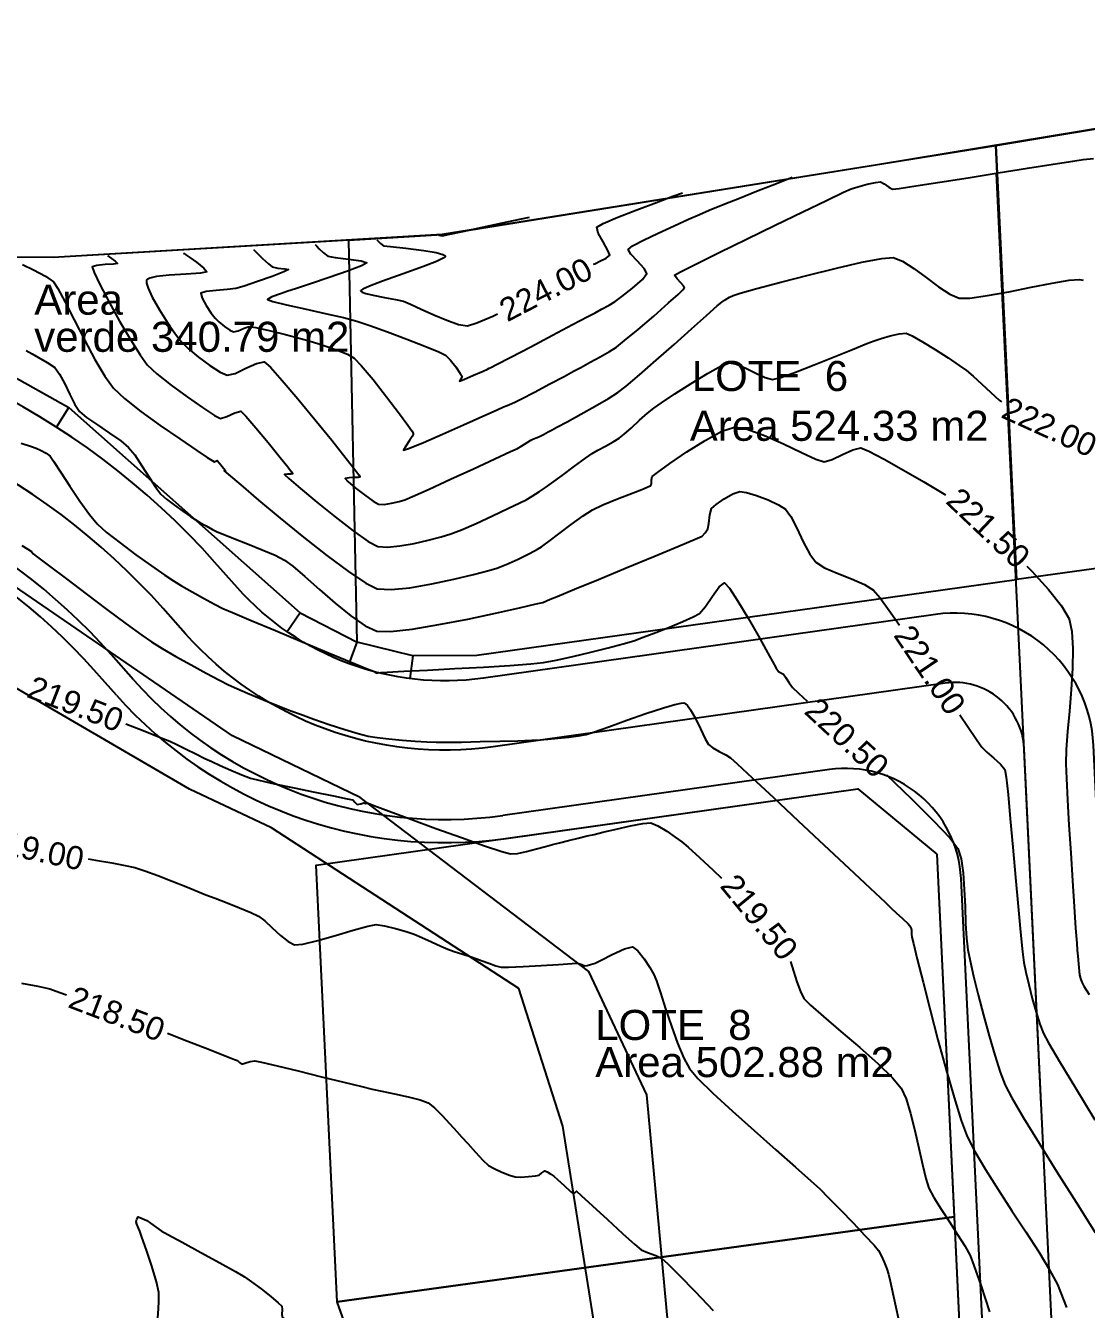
# Model space of a CAD drawing. Header units: metres. Extents: x 600780 to 602257, y 1303551 to 1303943.
# Drawn here: x 601409.6 to 601455.5, y 1303693.9 to 1303749.4 of the extents above; entities that cross this region are included whole.
import ezdxf

# ---------------------------------------------------------------- set-up
doc = ezdxf.new("R2010")
doc.units = ezdxf.units.M
doc.header["$LTSCALE"] = 0.0254
doc.header["$MEASUREMENT"] = 0
for name, color, linetype in [('ALINEACION CALLE', 4, 'Continuous'), ('CAMINO', 8, 'Continuous'), ('CONT-MJR', 30, 'Continuous'), ('CONT-MNR', 56, 'Continuous'), ('LOTES', 3, 'Continuous'), ('poligono', 4, 'Continuous'), ('POLIGONO APROBADO', 2, 'Continuous'), ('POLIGONO LEVANTAMIENTO', 7, 'Continuous'), ('ROTULOS LOTES', 7, 'Continuous')]:
    doc.layers.add(name, color=color, linetype=linetype)
doc.styles.add('CURVAS', font='arial.ttf', dxfattribs={"height": 1})

# ---------------------------------------------------------------- blocks, each defined once
blk = doc.blocks.new('*U6')
at = {"layer": 'CONT-MJR', "elevation": 218, "flags": 128}
for points in [[(601419.748, 1303679.633), (601419.424, 1303679.983), (601418.879, 1303680.547), (601418.553, 1303680.854), (601418.159, 1303681.11), (601417.61, 1303681.392), (601416.987, 1303681.683), (601416.368, 1303681.961), (601415.834, 1303682.207), (601415.463, 1303682.403), (601415.037, 1303682.677), (601414.474, 1303683.059), (601413.901, 1303683.472), (601413.52, 1303683.775), (601413.322, 1303683.96), (601413.248, 1303684.055), (601413.23, 1303684.092), (601413.222, 1303684.139), (601413.23, 1303684.261), (601413.29, 1303684.499), (601413.429, 1303684.869), (601413.63, 1303685.316), (601413.777, 1303685.614), (601413.929, 1303685.838), (601414.148, 1303686.118), (601414.346, 1303686.396), (601414.432, 1303686.612), (601414.325, 1303686.837), (601414.067, 1303687.193), (601413.753, 1303687.605), (601413.482, 1303687.995), (601413.348, 1303688.286), (601413.381, 1303688.659), (601413.518, 1303689.154), (601413.694, 1303689.65), (601413.844, 1303690.026), (601414.016, 1303690.346), (601414.3, 1303690.81), (601414.621, 1303691.332), (601414.906, 1303691.829), (601415.083, 1303692.214), (601415.179, 1303692.609), (601415.265, 1303693.131), (601415.329, 1303693.699), (601415.363, 1303694.227), (601415.357, 1303694.632), (601415.256, 1303695.102), (601415.055, 1303695.769), (601414.824, 1303696.467), (601414.628, 1303697.03), (601414.535, 1303697.29), (601414.478, 1303697.425), (601414.406, 1303697.588), (601414.371, 1303697.686), (601414.411, 1303697.803), (601414.468, 1303697.902), (601414.632, 1303697.843), (601414.834, 1303697.744), (601414.998, 1303697.632), (601415.251, 1303697.451), (601415.46, 1303697.308), (601415.751, 1303697.147), (601416.374, 1303696.808), (601417.174, 1303696.373), (601417.994, 1303695.925), (601418.676, 1303695.546), (601419.064, 1303695.318), (601419.372, 1303695.099), (601419.78, 1303694.791), (601420.196, 1303694.465), (601420.525, 1303694.195), (601420.674, 1303694.052), (601420.69, 1303693.895), (601420.679, 1303693.684), (601420.701, 1303693.539), (601420.954, 1303693.451), (601421.589, 1303693.262), (601422.481, 1303693.004), (601423.508, 1303692.711), (601424.548, 1303692.415), (601425.478, 1303692.148), (601426.174, 1303691.943), (601426.513, 1303691.832), (601426.835, 1303691.665), (601427.185, 1303691.459)], [(601431.033, 1303688.79), (601431.273, 1303688.577), (601431.899, 1303688.015), (601432.565, 1303687.411), (601433.174, 1303686.854), (601433.627, 1303686.433), (601433.827, 1303686.237), (601433.928, 1303686.041), (601434.036, 1303685.785), (601434.139, 1303685.591), (601434.307, 1303685.438), (601434.593, 1303685.211), (601434.89, 1303684.976), (601435.091, 1303684.802), (601435.228, 1303684.625), (601435.392, 1303684.384), (601435.56, 1303684.15), (601435.708, 1303683.991), (601435.965, 1303683.872), (601436.443, 1303683.694), (601437.013, 1303683.49), (601437.547, 1303683.294), (601437.917, 1303683.138), (601438.227, 1303682.972), (601438.621, 1303682.746), (601439.035, 1303682.49), (601439.407, 1303682.237), (601439.672, 1303682.017), (601439.925, 1303681.676), (601440.396, 1303680.971), (601441.01, 1303680.02), (601441.696, 1303678.942), (601442.378, 1303677.854), (601442.983, 1303676.874), (601443.439, 1303676.12), (601443.67, 1303675.712), (601443.844, 1303675.305), (601444.046, 1303674.769), (601444.246, 1303674.186), (601444.416, 1303673.64), (601444.527, 1303673.211), (601444.598, 1303672.745), (601444.679, 1303672.016), (601444.759, 1303671.176), (601444.824, 1303670.375), (601444.857, 1303669.863), (601444.867, 1303669.605), (601444.864, 1303669.512), (601444.86, 1303669.492), (601444.845, 1303669.471), (601444.793, 1303669.429), (601444.677, 1303669.365), (601444.496, 1303669.28), (601444.33, 1303669.18), (601444.183, 1303668.971), (601443.885, 1303668.507), (601443.514, 1303667.892), (601443.149, 1303667.228), (601442.867, 1303666.618), (601442.748, 1303666.165), (601442.872, 1303665.669), (601443.215, 1303664.783), (601443.705, 1303663.648), (601444.271, 1303662.402), (601444.839, 1303661.185), (601445.338, 1303660.137), (601445.697, 1303659.396), (601445.843, 1303659.103), (601445.964, 1303658.981), (601446.084, 1303658.858), (601446.185, 1303658.617), (601446.416, 1303658.038), (601446.724, 1303657.259), (601447.057, 1303656.414), (601447.249, 1303655.926)], [(601443.025, 1303656.147), (601442.721, 1303655.688), (601442.313, 1303654.946), (601441.916, 1303654.147), (601441.558, 1303653.405), (601441.268, 1303652.836), (601441.073, 1303652.554), (601440.772, 1303652.432), (601440.325, 1303652.338), (601439.84, 1303652.262), (601439.425, 1303652.192), (601439.187, 1303652.117), (601439.022, 1303651.916), (601438.837, 1303651.6), (601438.677, 1303651.306), (601438.588, 1303651.168), (601438.435, 1303651.217), (601438.276, 1303651.27), (601438.148, 1303651.15), (601437.909, 1303650.896), (601437.64, 1303650.636), (601437.424, 1303650.497), (601437.131, 1303650.543), (601436.51, 1303650.699), (601435.673, 1303650.936), (601434.731, 1303651.223), (601433.795, 1303651.53), (601432.975, 1303651.827), (601432.383, 1303652.083), (601431.864, 1303652.41), (601430.989, 1303653.025), (601429.854, 1303653.853), (601428.555, 1303654.819), (601427.19, 1303655.846), (601425.854, 1303656.861), (601424.643, 1303657.788), (601423.654, 1303658.552), (601422.983, 1303659.078), (601422.726, 1303659.29), (601422.682, 1303659.477), (601422.662, 1303659.723), (601422.662, 1303659.854), (601422.743, 1303659.893), (601422.827, 1303659.932), (601422.86, 1303660.08), (601422.918, 1303660.408), (601422.967, 1303660.778), (601422.971, 1303661.05), (601422.876, 1303661.282), (601422.68, 1303661.646), (601422.445, 1303662.067), (601422.234, 1303662.471), (601422.11, 1303662.786), (601422.075, 1303663.196), (601422.064, 1303663.917), (601422.065, 1303664.796), (601422.066, 1303665.678), (601422.055, 1303666.41), (601422.021, 1303666.839), (601421.895, 1303667.173), (601421.679, 1303667.595), (601421.441, 1303668.044), (601421.25, 1303668.46), (601421.173, 1303668.784), (601421.289, 1303669.102), (601421.593, 1303669.681), (601422.019, 1303670.446), (601422.503, 1303671.321), (601422.98, 1303672.23), (601423.385, 1303673.098), (601423.614, 1303673.711), (601423.709, 1303674.097), (601423.727, 1303674.312), (601423.722, 1303674.404), (601423.706, 1303674.486), (601423.638, 1303674.682), (601423.454, 1303675.043), (601423.078, 1303675.631), (601422.762, 1303676.058)], [(601447.364, 1303655.635), (601447.582, 1303655.078), (601447.668, 1303654.859), (601447.689, 1303654.801), (601447.725, 1303654.735), (601447.652, 1303654.702), (601447.456, 1303654.816), (601447.09, 1303655.025)]]:
    blk.add_lwpolyline(points, dxfattribs=at)
at = {"layer": 'CONT-MJR', "color": 2, "char_height": 1, "attachment_point": 5, "style": 'CURVAS'}
for insert, rotation in [((601429.066, 1303690.054, 218), 328.4611), ((601421.3, 1303677.883, 218), 130.4313), ((601445.007, 1303656.095, 218), 155.7841)]:
    blk.add_mtext('{218.00}', dxfattribs=dict(at, insert=insert, rotation=rotation))
blk = doc.blocks.new('*U7')
at = {"layer": 'CONT-MNR', "elevation": 218.5, "flags": 128}
for points in [[(601409.423, 1303708.015), (601410.129, 1303707.881), (601410.646, 1303707.763), (601411.075, 1303707.616), (601411.36, 1303707.51)], [(601415.73, 1303705.846), (601416.572, 1303705.521), (601417.552, 1303705.141), (601418.23, 1303704.877), (601418.493, 1303704.775), (601418.635, 1303704.719), (601418.762, 1303704.665), (601418.853, 1303704.588), (601418.945, 1303704.518), (601419.077, 1303704.551), (601419.314, 1303704.62), (601419.509, 1303704.658), (601419.801, 1303704.597), (601420.474, 1303704.438), (601421.387, 1303704.216), (601422.396, 1303703.968), (601423.359, 1303703.731), (601424.134, 1303703.539), (601424.578, 1303703.429), (601425, 1303703.338), (601425.553, 1303703.226), (601426.138, 1303703.1), (601426.654, 1303702.967), (601427.003, 1303702.834), (601427.277, 1303702.622), (601427.606, 1303702.298), (601427.944, 1303701.932), (601428.244, 1303701.596), (601428.458, 1303701.361), (601428.716, 1303701.077), (601429.048, 1303700.705), (601429.374, 1303700.354), (601429.613, 1303700.134), (601429.857, 1303699.995), (601430.193, 1303699.839), (601430.529, 1303699.706), (601430.771, 1303699.634), (601431.019, 1303699.628), (601431.351, 1303699.653), (601431.653, 1303699.688), (601431.806, 1303699.714), (601431.926, 1303699.81), (601432.044, 1303699.893), (601432.15, 1303699.851), (601432.311, 1303699.757), (601432.439, 1303699.673), (601432.605, 1303699.527), (601432.892, 1303699.263), (601433.167, 1303699.01), (601433.296, 1303698.897), (601433.36, 1303698.955), (601433.423, 1303699.013), (601433.623, 1303698.834), (601434.113, 1303698.381), (601434.756, 1303697.789), (601435.412, 1303697.186), (601435.944, 1303696.706), (601436.212, 1303696.478), (601436.488, 1303696.36), (601436.844, 1303696.235), (601437.117, 1303696.113), (601437.349, 1303695.893), (601437.856, 1303695.384), (601438.548, 1303694.676), (601439.335, 1303693.862)]]:
    blk.add_lwpolyline(points, dxfattribs=at)
at = {"layer": 'CONT-MNR', "color": 2, "insert": (601413.548, 1303706.685, 218.5), "char_height": 1, "attachment_point": 5, "rotation": 339.0728, "style": 'CURVAS'}
blk.add_mtext('{218.50}', dxfattribs=at)
blk = doc.blocks.new('*U8')
at = {"layer": 'CONT-MJR', "elevation": 219, "flags": 128}
blk.add_lwpolyline([(601412.305, 1303713.386), (601412.621, 1303713.334), (601413.319, 1303713.216), (601413.906, 1303713.107), (601414.316, 1303713.014), (601414.753, 1303712.873), (601415.314, 1303712.667), (601415.929, 1303712.429), (601416.528, 1303712.19), (601417.04, 1303711.984), (601417.396, 1303711.841), (601417.791, 1303711.689), (601418.307, 1303711.492), (601418.853, 1303711.279), (601419.337, 1303711.077), (601419.669, 1303710.915), (601419.938, 1303710.708), (601420.266, 1303710.405), (601420.615, 1303710.081), (601420.946, 1303709.81), (601421.219, 1303709.669), (601421.59, 1303709.705), (601422.229, 1303709.86), (601423, 1303710.078), (601423.768, 1303710.303), (601424.401, 1303710.479), (601424.763, 1303710.549), (601425.124, 1303710.499), (601425.591, 1303710.382), (601426.052, 1303710.243), (601426.397, 1303710.129), (601426.727, 1303709.995), (601427.149, 1303709.803), (601427.559, 1303709.614), (601427.856, 1303709.485), (601428.136, 1303709.387), (601428.501, 1303709.269), (601428.858, 1303709.155), (601429.115, 1303709.072), (601429.343, 1303708.987), (601429.636, 1303708.873), (601429.93, 1303708.768), (601430.162, 1303708.707), (601430.486, 1303708.708), (601431.114, 1303708.737), (601431.886, 1303708.781), (601432.643, 1303708.827), (601433.228, 1303708.862), (601433.48, 1303708.873), (601433.656, 1303708.815), (601433.785, 1303708.765), (601433.875, 1303708.785), (601434.027, 1303708.819), (601434.233, 1303708.873), (601434.481, 1303709.003), (601434.969, 1303709.26), (601435.491, 1303709.499), (601435.839, 1303709.579), (601436.07, 1303709.406), (601436.34, 1303709.068), (601436.592, 1303708.689), (601436.77, 1303708.39), (601436.878, 1303708.115), (601437.053, 1303707.593), (601437.275, 1303706.911), (601437.528, 1303706.157), (601437.795, 1303705.415), (601438.058, 1303704.773), (601438.3, 1303704.318), (601438.669, 1303703.894), (601439.321, 1303703.256), (601440.163, 1303702.48), (601441.101, 1303701.638), (601442.041, 1303700.807), (601442.891, 1303700.059), (601443.556, 1303699.47), (601443.944, 1303699.114), (601444.325, 1303698.732), (601444.831, 1303698.215), (601445.382, 1303697.644), (601445.894, 1303697.105), (601446.288, 1303696.679), (601446.482, 1303696.452), (601446.596, 1303696.24), (601446.722, 1303695.954), (601446.837, 1303695.662), (601446.918, 1303695.433), (601446.989, 1303695.13), (601447.131, 1303694.466), (601447.327, 1303693.544)], dxfattribs=at)
at = {"layer": 'CONT-MJR', "color": 2, "insert": (601410.003, 1303713.801, 219), "char_height": 1, "attachment_point": 5, "rotation": 348.0904, "style": 'CURVAS'}
blk.add_mtext('{219.00}', dxfattribs=at)
blk = doc.blocks.new('*U9')
at = {"layer": 'CONT-MNR', "elevation": 219.5, "flags": 128}
for points in [[(601413.936, 1303719.233), (601414.687, 1303718.937), (601415.456, 1303718.631), (601415.829, 1303718.48), (601416.14, 1303718.335), (601416.539, 1303718.139), (601416.964, 1303717.928), (601417.352, 1303717.735), (601417.643, 1303717.595), (601418.005, 1303717.43), (601418.474, 1303717.22), (601418.945, 1303717.019), (601419.316, 1303716.879), (601419.68, 1303716.79), (601420.355, 1303716.643), (601421.207, 1303716.464), (601422.105, 1303716.279), (601422.916, 1303716.112), (601423.507, 1303715.99), (601423.744, 1303715.937), (601423.839, 1303715.837), (601423.934, 1303715.746), (601424.089, 1303715.778), (601424.217, 1303715.819), (601424.294, 1303715.792), (601424.35, 1303715.795), (601424.41, 1303715.798), (601424.66, 1303715.704), (601425.32, 1303715.458), (601426.258, 1303715.109), (601427.344, 1303714.709), (601428.448, 1303714.308), (601429.44, 1303713.956), (601430.19, 1303713.704), (601430.568, 1303713.603), (601430.871, 1303713.627), (601431.264, 1303713.708), (601431.687, 1303713.818), (601432.08, 1303713.928), (601432.385, 1303714.008), (601432.688, 1303714.082), (601433.076, 1303714.179), (601433.494, 1303714.284), (601433.883, 1303714.38), (601434.186, 1303714.451), (601434.564, 1303714.542), (601435.129, 1303714.68), (601435.75, 1303714.821), (601436.296, 1303714.924), (601436.635, 1303714.945), (601436.939, 1303714.823), (601437.32, 1303714.593), (601437.692, 1303714.335), (601437.972, 1303714.127), (601438.248, 1303713.89), (601438.735, 1303713.45), (601439.332, 1303712.898), (601439.696, 1303712.556)], [(601442.67, 1303708.948), (601442.808, 1303708.536), (601442.954, 1303708.078), (601443.102, 1303707.66), (601443.251, 1303707.357), (601443.536, 1303707.069), (601444.107, 1303706.569), (601444.856, 1303705.931), (601445.675, 1303705.228), (601446.455, 1303704.535), (601447.087, 1303703.925), (601447.465, 1303703.472), (601447.673, 1303703.012), (601447.868, 1303702.379), (601448.052, 1303701.646), (601448.223, 1303700.885), (601448.382, 1303700.167), (601448.528, 1303699.566), (601448.662, 1303699.153), (601448.875, 1303698.746), (601449.185, 1303698.245), (601449.544, 1303697.696), (601449.904, 1303697.148), (601450.218, 1303696.648), (601450.438, 1303696.243), (601450.606, 1303695.8), (601450.899, 1303694.95), (601451.283, 1303693.799)]]:
    blk.add_lwpolyline(points, dxfattribs=at)
at = {"layer": 'CONT-MNR', "color": 2, "char_height": 1, "attachment_point": 5, "style": 'CURVAS'}
for insert, rotation in [((601411.76, 1303720.087, 219.5), 338.6224), ((601441.324, 1303710.868, 219.5), 309.4464)]:
    blk.add_mtext('{219.50}', dxfattribs=dict(at, insert=insert, rotation=rotation))
blk = doc.blocks.new('*U10')
at = {"layer": 'CONT-MJR', "elevation": 220, "flags": 128}
blk.add_lwpolyline([(601409.436, 1303726.939), (601409.693, 1303726.784), (601409.849, 1303726.688), (601409.884, 1303726.638), (601409.92, 1303726.586), (601410.113, 1303726.439), (601410.624, 1303726.052), (601411.358, 1303725.497), (601412.22, 1303724.848), (601413.115, 1303724.177), (601413.947, 1303723.559), (601414.623, 1303723.066), (601415.047, 1303722.771), (601415.499, 1303722.494), (601416.095, 1303722.15), (601416.758, 1303721.779), (601417.411, 1303721.423), (601417.976, 1303721.123), (601418.375, 1303720.919), (601418.735, 1303720.753), (601419.198, 1303720.552), (601419.714, 1303720.335), (601420.232, 1303720.122), (601420.702, 1303719.935), (601421.072, 1303719.793), (601421.486, 1303719.642), (601422.065, 1303719.437), (601422.729, 1303719.209), (601423.396, 1303718.989), (601423.983, 1303718.808), (601424.409, 1303718.697), (601424.804, 1303718.634), (601425.311, 1303718.578), (601425.875, 1303718.528), (601426.44, 1303718.488), (601426.951, 1303718.458), (601427.352, 1303718.441), (601427.784, 1303718.438), (601428.452, 1303718.445), (601429.257, 1303718.46), (601430.098, 1303718.48), (601430.877, 1303718.501), (601431.494, 1303718.521), (601431.849, 1303718.537), (601432.185, 1303718.564), (601432.618, 1303718.606), (601433.082, 1303718.657), (601433.512, 1303718.714), (601433.844, 1303718.771), (601434.198, 1303718.883), (601434.818, 1303719.103), (601435.593, 1303719.384), (601436.417, 1303719.676), (601437.18, 1303719.929), (601437.674, 1303720.071), (601437.94, 1303720.126), (601438.055, 1303720.132), (601438.091, 1303720.125), (601438.132, 1303720.103), (601438.219, 1303720.025), (601438.357, 1303719.835), (601438.55, 1303719.492), (601438.784, 1303719.008), (601438.984, 1303718.582), (601439.125, 1303718.342), (601439.318, 1303718.199), (601439.594, 1303718.04), (601439.875, 1303717.886), (601440.084, 1303717.756), (601440.369, 1303717.499), (601441.021, 1303716.895), (601441.935, 1303716.042), (601443.006, 1303715.04), (601444.13, 1303713.987), (601445.2, 1303712.983), (601446.113, 1303712.127), (601446.763, 1303711.516), (601447.044, 1303711.251), (601447.248, 1303711.06), (601447.518, 1303710.808), (601447.759, 1303710.574), (601447.88, 1303710.437), (601447.905, 1303710.309), (601447.913, 1303710.139), (601447.923, 1303710.002), (601447.988, 1303709.731), (601448.156, 1303709.05), (601448.405, 1303708.06), (601448.711, 1303706.865), (601449.052, 1303705.566), (601449.406, 1303704.266), (601449.749, 1303703.066), (601450.059, 1303702.07), (601450.313, 1303701.379), (601450.641, 1303700.731), (601451.103, 1303699.952), (601451.655, 1303699.085), (601452.252, 1303698.175), (601452.852, 1303697.265), (601453.409, 1303696.399), (601453.879, 1303695.623), (601454.219, 1303694.979), (601454.488, 1303694.325), (601454.611, 1303693.988)], dxfattribs=at)
blk = doc.blocks.new('*U13')
at = {"layer": 'CONT-MNR', "elevation": 220.5, "flags": 128}
for points in [[(601446.822, 1303717.027), (601447.904, 1303715.989), (601448.861, 1303715.042), (601449.565, 1303714.297), (601449.911, 1303713.844), (601450.051, 1303713.391), (601450.14, 1303712.78), (601450.192, 1303712.072), (601450.223, 1303711.326), (601450.248, 1303710.602), (601450.283, 1303709.96), (601450.342, 1303709.459), (601450.441, 1303708.982), (601450.596, 1303708.312), (601450.794, 1303707.509), (601451.021, 1303706.632), (601451.265, 1303705.743), (601451.512, 1303704.902), (601451.749, 1303704.169), (601451.964, 1303703.605), (601452.251, 1303703.054), (601452.756, 1303702.192), (601453.424, 1303701.098), (601454.199, 1303699.854), (601455.026, 1303698.538), (601455.849, 1303697.232)], [(601409.411, 1303731.375), (601409.814, 1303731.243), (601410.05, 1303731.16), (601410.246, 1303731.064), (601410.482, 1303730.933), (601410.658, 1303730.811), (601410.809, 1303730.597), (601411.112, 1303730.129), (601411.509, 1303729.515), (601411.942, 1303728.864), (601412.353, 1303728.281), (601412.684, 1303727.876), (601413.085, 1303727.519), (601413.68, 1303727.054), (601414.367, 1303726.547), (601415.048, 1303726.061), (601415.621, 1303725.663), (601415.986, 1303725.418), (601416.338, 1303725.203), (601416.797, 1303724.939), (601417.296, 1303724.663), (601417.763, 1303724.412), (601418.13, 1303724.225), (601418.55, 1303724.041), (601419.351, 1303723.701), (601420.4, 1303723.263), (601421.562, 1303722.78), (601422.7, 1303722.308), (601423.682, 1303721.902), (601424.372, 1303721.616), (601424.635, 1303721.507), (601424.693, 1303721.461), (601424.751, 1303721.418), (601424.85, 1303721.433), (601424.961, 1303721.454), (601425.236, 1303721.468), (601425.95, 1303721.503), (601426.97, 1303721.555), (601428.162, 1303721.619), (601429.394, 1303721.688), (601430.533, 1303721.758), (601431.446, 1303721.823), (601431.999, 1303721.879), (601432.547, 1303721.981), (601433.255, 1303722.137), (601434.033, 1303722.324), (601434.792, 1303722.517), (601435.443, 1303722.693), (601435.896, 1303722.827), (601436.31, 1303722.973), (601436.855, 1303723.179), (601437.449, 1303723.414), (601438.014, 1303723.651), (601438.47, 1303723.858), (601438.738, 1303724.007), (601439, 1303724.309), (601439.305, 1303724.757), (601439.597, 1303725.161), (601439.816, 1303725.331), (601440.031, 1303725.102), (601440.4, 1303724.536), (601440.841, 1303723.796), (601441.272, 1303723.045), (601441.608, 1303722.445), (601441.768, 1303722.16), (601441.9, 1303721.926), (601442.059, 1303721.64), (601442.15, 1303721.488), (601442.257, 1303721.436), (601442.365, 1303721.384), (601442.459, 1303721.249), (601442.624, 1303721), (601442.767, 1303720.801), (601443.025, 1303720.558), (601443.4, 1303720.213)]]:
    blk.add_lwpolyline(points, dxfattribs=at)
at = {"layer": 'CONT-MNR', "color": 2, "insert": (601445.116, 1303718.626, 220.5), "char_height": 1, "attachment_point": 5, "rotation": 317.0945, "style": 'CURVAS'}
blk.add_mtext('{220.50}', dxfattribs=at)
blk = doc.blocks.new('*U16')
at = {"layer": 'CONT-MJR', "elevation": 221, "flags": 128}
for points in [[(601409.617, 1303735.377), (601409.882, 1303735.233), (601410.535, 1303734.861), (601410.86, 1303734.643), (601411.068, 1303734.355), (601411.288, 1303733.936), (601411.512, 1303733.473), (601411.728, 1303733.047), (601411.927, 1303732.746), (601412.233, 1303732.485), (601412.702, 1303732.156), (601413.231, 1303731.802), (601413.716, 1303731.466), (601414.051, 1303731.189), (601414.313, 1303730.858), (601414.624, 1303730.394), (601414.943, 1303729.892), (601415.231, 1303729.45), (601415.448, 1303729.165), (601415.69, 1303728.952), (601416.03, 1303728.69), (601416.398, 1303728.425), (601416.721, 1303728.202), (601416.926, 1303728.065), (601417.131, 1303727.941), (601417.4, 1303727.788), (601417.672, 1303727.641), (601417.885, 1303727.531), (601418.135, 1303727.428), (601418.604, 1303727.246), (601419.198, 1303727.014), (601419.823, 1303726.762), (601420.387, 1303726.519), (601420.796, 1303726.315), (601421.154, 1303726.048), (601421.675, 1303725.597), (601422.303, 1303725.038), (601422.984, 1303724.447), (601423.661, 1303723.9), (601424.277, 1303723.474), (601424.779, 1303723.245), (601425.37, 1303723.227), (601426.31, 1303723.332), (601427.47, 1303723.523), (601428.718, 1303723.764), (601429.923, 1303724.018), (601430.953, 1303724.247), (601431.678, 1303724.414), (601431.967, 1303724.484), (601432.125, 1303724.548), (601432.281, 1303724.618), (601432.58, 1303724.742), (601433.327, 1303725.049), (601434.372, 1303725.48), (601435.565, 1303725.973), (601436.759, 1303726.467), (601437.803, 1303726.901), (601438.55, 1303727.214), (601438.849, 1303727.345), (601438.99, 1303727.491), (601439.105, 1303727.658), (601439.138, 1303727.89), (601439.182, 1303728.266), (601439.259, 1303728.544), (601439.454, 1303728.718), (601439.803, 1303728.958), (601440.186, 1303729.173), (601440.483, 1303729.277), (601440.765, 1303729.235), (601441.205, 1303729.102), (601441.702, 1303728.913), (601442.154, 1303728.705), (601442.462, 1303728.512), (601442.688, 1303728.198), (601442.949, 1303727.689), (601443.227, 1303727.106), (601443.506, 1303726.574), (601443.766, 1303726.217), (601444.14, 1303725.982), (601444.694, 1303725.74), (601445.31, 1303725.496), (601445.874, 1303725.252), (601446.269, 1303725.015), (601446.542, 1303724.688), (601447.018, 1303724.029), (601447.388, 1303723.496)], [(601450.001, 1303719.619), (601450.328, 1303719.129), (601450.748, 1303718.504), (601450.946, 1303718.222), (601451.168, 1303718.008), (601451.471, 1303717.747), (601451.761, 1303717.481), (601451.942, 1303717.252), (601451.999, 1303716.92), (601452.081, 1303716.175), (601452.181, 1303715.129), (601452.292, 1303713.897), (601452.407, 1303712.592), (601452.519, 1303711.328), (601452.619, 1303710.218), (601452.702, 1303709.376), (601452.761, 1303708.915), (601452.849, 1303708.49), (601452.978, 1303707.95), (601453.132, 1303707.354), (601453.298, 1303706.763), (601453.464, 1303706.235), (601453.616, 1303705.831), (601453.834, 1303705.434), (601454.313, 1303704.626), (601455, 1303703.489), (601455.842, 1303702.108)]]:
    blk.add_lwpolyline(points, dxfattribs=at)
at = {"layer": 'CONT-MJR', "color": 2, "insert": (601448.701, 1303721.562, 221), "char_height": 1, "attachment_point": 5, "rotation": 303.8813, "style": 'CURVAS'}
blk.add_mtext('{221.00}', dxfattribs=at)
blk = doc.blocks.new('*U21')
at = {"layer": 'CONT-MNR', "elevation": 221.5, "flags": 128}
for points in [[(601409.461, 1303739.09), (601409.934, 1303738.863), (601410.451, 1303738.593), (601410.804, 1303738.353), (601410.993, 1303738.059), (601411.302, 1303737.474), (601411.697, 1303736.7), (601412.14, 1303735.839), (601412.594, 1303734.992), (601413.024, 1303734.263), (601413.392, 1303733.752), (601413.872, 1303733.306), (601414.585, 1303732.746), (601415.419, 1303732.138), (601416.263, 1303731.55), (601417.006, 1303731.047), (601417.452, 1303730.752), (601417.663, 1303730.614), (601417.731, 1303730.57), (601417.741, 1303730.565), (601417.748, 1303730.566), (601417.775, 1303730.575), (601417.83, 1303730.598), (601417.88, 1303730.615), (601417.979, 1303730.502), (601418.149, 1303730.295), (601418.24, 1303730.184), (601418.184, 1303730.177), (601418.377, 1303730.01), (601418.9, 1303729.562), (601419.671, 1303728.91), (601420.605, 1303728.133), (601421.619, 1303727.307), (601422.63, 1303726.51), (601423.554, 1303725.82), (601424.307, 1303725.315), (601424.807, 1303725.073), (601425.399, 1303725.035), (601426.218, 1303725.117), (601427.157, 1303725.279), (601428.109, 1303725.483), (601428.968, 1303725.691), (601429.625, 1303725.864), (601429.976, 1303725.963), (601430.376, 1303726.121), (601430.896, 1303726.359), (601431.363, 1303726.585), (601431.606, 1303726.706), (601431.738, 1303726.784), (601431.9, 1303726.886), (601432.029, 1303726.97), (601432.233, 1303727.125), (601432.659, 1303727.451), (601433.191, 1303727.852), (601433.713, 1303728.23), (601434.111, 1303728.489), (601434.559, 1303728.7), (601435.199, 1303728.963), (601435.866, 1303729.226), (601436.311, 1303729.401), (601436.537, 1303729.494), (601436.617, 1303729.531), (601436.631, 1303729.542), (601436.644, 1303729.565), (601436.659, 1303729.64), (601436.67, 1303729.782), (601436.699, 1303729.93), (601436.921, 1303730.106), (601437.458, 1303730.496), (601438.186, 1303730.994), (601438.978, 1303731.492), (601439.71, 1303731.884), (601440.257, 1303732.062), (601440.806, 1303731.976), (601441.549, 1303731.705), (601442.369, 1303731.34), (601443.151, 1303730.969), (601443.776, 1303730.681), (601444.128, 1303730.565), (601444.477, 1303730.663), (601444.927, 1303730.876), (601445.375, 1303731.086), (601445.718, 1303731.169), (601446.064, 1303731.027), (601446.722, 1303730.679), (601447.558, 1303730.206), (601448.441, 1303729.693), (601449.237, 1303729.223), (601449.374, 1303729.141)], [(601452.893, 1303726.057), (601453.113, 1303725.832), (601453.834, 1303725.04), (601454.399, 1303724.333), (601454.722, 1303723.779), (601454.846, 1303723.219), (601454.889, 1303722.484), (601454.872, 1303721.629), (601454.813, 1303720.71), (601454.735, 1303719.781), (601454.656, 1303718.9), (601454.599, 1303718.122), (601454.581, 1303717.502), (601454.605, 1303716.867), (601454.652, 1303715.951), (601454.717, 1303714.848), (601454.792, 1303713.649), (601454.869, 1303712.446), (601454.944, 1303711.332), (601455.007, 1303710.399), (601455.053, 1303709.74), (601455.074, 1303709.447), (601455.096, 1303709.188), (601455.129, 1303708.846), (601455.16, 1303708.536), (601455.179, 1303708.372), (601455.217, 1303708.212), (601455.267, 1303708.056), (601455.366, 1303707.886), (601455.588, 1303707.521)]]:
    blk.add_lwpolyline(points, dxfattribs=at)
at = {"layer": 'CONT-MNR', "color": 2, "insert": (601451.229, 1303727.699, 221.5), "char_height": 1, "attachment_point": 5, "rotation": 316.5576, "style": 'CURVAS'}
blk.add_mtext('{221.50}', dxfattribs=at)
blk = doc.blocks.new('*U24')
at = {"layer": 'CONT-MJR', "elevation": 222, "flags": 128}
blk.add_lwpolyline([(601413.144, 1303739.479), (601413.158, 1303739.469), (601413.207, 1303739.434), (601413.317, 1303739.358), (601413.473, 1303739.242), (601413.565, 1303739.139), (601413.398, 1303739.111), (601413.038, 1303739.091), (601412.67, 1303739.058), (601412.477, 1303738.99), (601412.56, 1303738.75), (601412.823, 1303738.209), (601413.21, 1303737.474), (601413.664, 1303736.653), (601414.127, 1303735.855), (601414.544, 1303735.187), (601414.857, 1303734.759), (601415.276, 1303734.367), (601415.89, 1303733.879), (601416.586, 1303733.368), (601417.25, 1303732.908), (601417.768, 1303732.573), (601418.026, 1303732.436), (601418.296, 1303732.516), (601418.64, 1303732.682), (601418.898, 1303732.749), (601419.123, 1303732.536), (601419.557, 1303732.037), (601420.09, 1303731.396), (601420.608, 1303730.756), (601420.936, 1303730.34), (601421.093, 1303730.133), (601421.143, 1303730.062), (601421.149, 1303730.05), (601421.136, 1303730.041), (601421.069, 1303730.032), (601420.922, 1303730.028), (601420.799, 1303730.011), (601420.987, 1303729.836), (601421.485, 1303729.407), (601422.185, 1303728.822), (601422.979, 1303728.18), (601423.758, 1303727.58), (601424.413, 1303727.12), (601424.835, 1303726.9), (601425.241, 1303726.872), (601425.783, 1303726.925), (601426.394, 1303727.035), (601427.01, 1303727.175), (601427.562, 1303727.32), (601427.985, 1303727.443), (601428.446, 1303727.618), (601429.084, 1303727.897), (601429.791, 1303728.223), (601430.457, 1303728.541), (601430.976, 1303728.794), (601431.238, 1303728.926), (601431.502, 1303729.081), (601431.825, 1303729.284), (601432.082, 1303729.451), (601432.338, 1303729.636), (601432.797, 1303729.975), (601433.33, 1303730.368), (601433.805, 1303730.716), (601434.093, 1303730.919), (601434.347, 1303731.066), (601434.68, 1303731.245), (601435.012, 1303731.427), (601435.261, 1303731.58), (601435.476, 1303731.757), (601435.792, 1303732.04), (601436.15, 1303732.365), (601436.493, 1303732.669), (601436.763, 1303732.888), (601437.101, 1303733.121), (601437.68, 1303733.503), (601438.382, 1303733.952), (601439.087, 1303734.381), (601439.676, 1303734.708), (601440.031, 1303734.847), (601440.338, 1303734.785), (601440.739, 1303734.608), (601441.174, 1303734.39), (601441.58, 1303734.205), (601441.895, 1303734.126), (601442.252, 1303734.213), (601442.894, 1303734.44), (601443.702, 1303734.754), (601444.562, 1303735.099), (601445.357, 1303735.424), (601445.971, 1303735.674), (601446.287, 1303735.796), (601446.59, 1303735.892), (601446.985, 1303736.011), (601447.377, 1303736.104), (601447.672, 1303736.122), (601447.937, 1303736.008), (601448.386, 1303735.752), (601448.932, 1303735.414), (601449.488, 1303735.055), (601449.967, 1303734.735), (601450.282, 1303734.514), (601450.577, 1303734.268), (601450.942, 1303733.931), (601451.332, 1303733.566), (601451.7, 1303733.235), (601451.802, 1303733.155)], dxfattribs=at)
at = {"layer": 'CONT-MJR', "color": 2, "insert": (601453.875, 1303732.066, 222), "char_height": 1, "attachment_point": 5, "rotation": 335.5309, "style": 'CURVAS'}
blk.add_mtext('{222.00}', dxfattribs=at)
blk = doc.blocks.new('*U27')
at = {"layer": 'CONT-MNR', "elevation": 222.5, "flags": 128}
blk.add_lwpolyline([(601416.426, 1303739.592), (601416.448, 1303739.574), (601416.525, 1303739.52), (601416.699, 1303739.399), (601416.984, 1303739.196), (601417.306, 1303738.943), (601417.433, 1303738.777), (601417.163, 1303738.72), (601416.543, 1303738.682), (601415.798, 1303738.637), (601415.263, 1303738.578), (601414.971, 1303738.511), (601414.857, 1303738.453), (601414.828, 1303738.42), (601414.819, 1303738.385), (601414.825, 1303738.285), (601414.894, 1303738.069), (601415.072, 1303737.69), (601415.387, 1303737.132), (601415.745, 1303736.566), (601416.078, 1303736.08), (601416.322, 1303735.765), (601416.633, 1303735.464), (601417.08, 1303735.093), (601417.569, 1303734.726), (601418.01, 1303734.44), (601418.31, 1303734.308), (601418.659, 1303734.389), (601419.125, 1303734.608), (601419.586, 1303734.821), (601419.917, 1303734.884), (601420.182, 1303734.65), (601420.694, 1303734.082), (601421.365, 1303733.293), (601422.109, 1303732.394), (601422.838, 1303731.495), (601423.463, 1303730.708), (601423.831, 1303730.234), (601424.001, 1303730.007), (601424.052, 1303729.93), (601424.057, 1303729.916), (601424.045, 1303729.905), (601423.982, 1303729.89), (601423.825, 1303729.88), (601423.583, 1303729.875), (601423.414, 1303729.844), (601423.537, 1303729.711), (601423.852, 1303729.442), (601424.251, 1303729.128), (601424.624, 1303728.86), (601424.863, 1303728.728), (601425.101, 1303728.724), (601425.423, 1303728.776), (601425.747, 1303728.853), (601425.994, 1303728.922), (601426.333, 1303729.065), (601427.043, 1303729.384), (601427.973, 1303729.807), (601428.972, 1303730.265), (601429.888, 1303730.687), (601430.571, 1303731.004), (601430.87, 1303731.146), (601431.056, 1303731.259), (601431.282, 1303731.403), (601431.439, 1303731.5), (601431.563, 1303731.556), (601431.72, 1303731.62), (601431.846, 1303731.673), (601431.994, 1303731.749), (601432.199, 1303731.857), (601432.364, 1303731.946), (601432.573, 1303732.058), (601433.021, 1303732.298), (601433.607, 1303732.617), (601434.232, 1303732.966), (601434.798, 1303733.295), (601435.205, 1303733.554), (601435.564, 1303733.839), (601436.143, 1303734.332), (601436.861, 1303734.958), (601437.638, 1303735.643), (601438.392, 1303736.312), (601439.043, 1303736.89), (601439.507, 1303737.303), (601439.705, 1303737.475), (601439.85, 1303737.572), (601440.036, 1303737.684), (601440.19, 1303737.763), (601440.492, 1303737.851), (601441.225, 1303738.053), (601442.253, 1303738.329), (601443.443, 1303738.638), (601444.658, 1303738.94), (601445.765, 1303739.194), (601446.63, 1303739.36), (601447.118, 1303739.397), (601447.516, 1303739.238), (601448.005, 1303738.924), (601448.54, 1303738.53), (601449.074, 1303738.134), (601449.565, 1303737.812), (601449.966, 1303737.642), (601450.437, 1303737.647), (601451.191, 1303737.752), (601452.111, 1303737.921), (601453.084, 1303738.113), (601453.994, 1303738.292), (601454.727, 1303738.417), (601455.168, 1303738.452), (601455.338, 1303738.422)], dxfattribs=at)
blk = doc.blocks.new('*U29')
at = {"layer": 'CONT-MJR', "elevation": 223, "flags": 128}
blk.add_lwpolyline([(601419.452, 1303739.745), (601419.469, 1303739.729), (601419.523, 1303739.676), (601419.641, 1303739.558), (601419.841, 1303739.363), (601420.094, 1303739.127), (601420.265, 1303738.993), (601420.506, 1303738.945), (601420.812, 1303738.916), (601420.966, 1303738.875), (601420.761, 1303738.776), (601420.257, 1303738.585), (601419.627, 1303738.362), (601419.044, 1303738.166), (601418.681, 1303738.055), (601418.319, 1303738.009), (601417.835, 1303737.975), (601417.398, 1303737.929), (601417.18, 1303737.85), (601417.226, 1303737.646), (601417.404, 1303737.32), (601417.622, 1303736.989), (601417.787, 1303736.772), (601417.955, 1303736.613), (601418.193, 1303736.422), (601418.43, 1303736.258), (601418.594, 1303736.18), (601418.796, 1303736.231), (601419.054, 1303736.349), (601419.264, 1303736.42), (601419.555, 1303736.369), (601420.136, 1303736.236), (601420.835, 1303736.065), (601421.482, 1303735.898), (601421.907, 1303735.779), (601422.236, 1303735.677), (601422.66, 1303735.539), (601423.109, 1303735.381), (601423.514, 1303735.213), (601423.804, 1303735.051), (601424.114, 1303734.73), (601424.62, 1303734.122), (601425.21, 1303733.375), (601425.771, 1303732.638), (601426.125, 1303732.153), (601426.296, 1303731.901), (601426.353, 1303731.803), (601426.361, 1303731.779), (601426.357, 1303731.745), (601426.317, 1303731.652), (601426.205, 1303731.478), (601426.033, 1303731.241), (601425.943, 1303731.065), (601426.192, 1303731.149), (601426.8, 1303731.403), (601427.627, 1303731.762), (601428.529, 1303732.16), (601429.364, 1303732.532), (601429.989, 1303732.812), (601430.262, 1303732.934), (601430.423, 1303733.001), (601430.623, 1303733.086), (601430.783, 1303733.156), (601431.048, 1303733.293), (601431.597, 1303733.58), (601432.264, 1303733.931), (601432.885, 1303734.259), (601433.295, 1303734.479), (601433.61, 1303734.649), (601434.017, 1303734.868), (601434.45, 1303735.107), (601434.849, 1303735.336), (601435.15, 1303735.528), (601435.5, 1303735.805), (601436.08, 1303736.288), (601436.759, 1303736.869), (601437.406, 1303737.436), (601437.815, 1303737.805), (601438.013, 1303737.997), (601438.078, 1303738.07), (601438.087, 1303738.088), (601438.083, 1303738.113), (601438.045, 1303738.178), (601437.937, 1303738.3), (601437.767, 1303738.473), (601437.665, 1303738.631), (601437.923, 1303738.78), (601438.605, 1303739.129), (601439.593, 1303739.621), (601440.767, 1303740.198), (601442.009, 1303740.803), (601443.202, 1303741.38), (601444.226, 1303741.872), (601444.963, 1303742.222), (601445.295, 1303742.372), (601445.59, 1303742.463), (601445.984, 1303742.566), (601446.351, 1303742.647), (601446.563, 1303742.671), (601446.726, 1303742.585), (601446.921, 1303742.44), (601447.084, 1303742.35), (601447.378, 1303742.385), (601448.099, 1303742.494), (601449.131, 1303742.656), (601450.357, 1303742.851), (601451.661, 1303743.061), (601452.928, 1303743.264), (601454.039, 1303743.44), (601454.881, 1303743.571), (601455.335, 1303743.635), (601455.784, 1303743.675)], dxfattribs=at)
blk = doc.blocks.new('*U36')
at = {"layer": 'CONT-MNR', "elevation": 223.5, "flags": 128}
blk.add_lwpolyline([(601422.119, 1303739.957), (601422.134, 1303739.941), (601422.185, 1303739.889), (601422.297, 1303739.774), (601422.475, 1303739.6), (601422.666, 1303739.451), (601422.989, 1303739.396), (601423.562, 1303739.333), (601424.11, 1303739.257), (601424.359, 1303739.166), (601424.124, 1303739.034), (601423.523, 1303738.805), (601422.73, 1303738.531), (601421.919, 1303738.262), (601421.266, 1303738.048), (601420.943, 1303737.94), (601420.625, 1303737.831), (601420.243, 1303737.693), (601420.06, 1303737.579), (601420.29, 1303737.5), (601420.878, 1303737.358), (601421.678, 1303737.179), (601422.549, 1303736.984), (601423.345, 1303736.798), (601423.922, 1303736.644), (601424.484, 1303736.454), (601425.247, 1303736.178), (601426.082, 1303735.865), (601426.864, 1303735.56), (601427.467, 1303735.313), (601427.762, 1303735.171), (601427.959, 1303734.969), (601428.195, 1303734.667), (601428.395, 1303734.388), (601428.48, 1303734.252), (601428.417, 1303734.146), (601428.363, 1303734.052), (601428.555, 1303734.127), (601428.967, 1303734.307), (601429.38, 1303734.49), (601429.574, 1303734.576), (601429.647, 1303734.607), (601429.72, 1303734.639), (601429.965, 1303734.767), (601430.586, 1303735.094), (601431.439, 1303735.542), (601432.376, 1303736.035), (601433.25, 1303736.496), (601433.916, 1303736.847), (601434.226, 1303737.011), (601434.497, 1303737.158), (601434.832, 1303737.342), (601435.094, 1303737.503), (601435.382, 1303737.713), (601435.841, 1303738.069), (601436.271, 1303738.441), (601436.469, 1303738.701), (601436.344, 1303738.929), (601436.053, 1303739.237), (601435.766, 1303739.539), (601435.653, 1303739.75), (601435.847, 1303739.903), (601436.317, 1303740.153), (601436.95, 1303740.458), (601437.638, 1303740.773), (601438.271, 1303741.055), (601438.738, 1303741.263), (601439.156, 1303741.441), (601439.76, 1303741.687), (601440.47, 1303741.973), (601441.204, 1303742.265), (601441.882, 1303742.534), (601442.425, 1303742.749), (601442.751, 1303742.879)], dxfattribs=at)
blk = doc.blocks.new('*U41')
at = {"layer": 'CONT-MJR', "elevation": 224, "flags": 128}
for points in [[(601434.162, 1303739.107), (601434.21, 1303739.132), (601434.436, 1303739.235), (601434.71, 1303739.366), (601434.863, 1303739.494), (601434.781, 1303739.706), (601434.567, 1303740.074), (601434.361, 1303740.457), (601434.3, 1303740.711), (601434.571, 1303740.876), (601435.201, 1303741.145), (601436.023, 1303741.465), (601436.874, 1303741.783), (601437.587, 1303742.046), (601437.998, 1303742.201)], [(601424.786, 1303740.169), (601424.799, 1303740.155), (601424.847, 1303740.106), (601424.946, 1303740.007), (601425.068, 1303739.908), (601425.372, 1303739.869), (601426.035, 1303739.798), (601426.813, 1303739.702), (601427.356, 1303739.611), (601427.635, 1303739.536), (601427.731, 1303739.484), (601427.746, 1303739.458), (601427.736, 1303739.433), (601427.649, 1303739.366), (601427.373, 1303739.232), (601426.805, 1303739.007), (601425.92, 1303738.687), (601425.033, 1303738.371), (601424.463, 1303738.156), (601424.184, 1303738.034), (601424.095, 1303737.977), (601424.084, 1303737.957), (601424.092, 1303737.938), (601424.146, 1303737.898), (601424.305, 1303737.84), (601424.626, 1303737.764), (601425.114, 1303737.673), (601425.59, 1303737.588), (601425.937, 1303737.509), (601426.24, 1303737.385), (601426.699, 1303737.172), (601427.245, 1303736.921), (601427.808, 1303736.683), (601428.318, 1303736.508), (601428.704, 1303736.447), (601429.108, 1303736.567), (601429.798, 1303736.867), (601430.005, 1303736.966)]]:
    blk.add_lwpolyline(points, dxfattribs=at)
at = {"layer": 'CONT-MJR', "color": 2, "insert": (601432.095, 1303738.013, 224), "char_height": 1, "attachment_point": 5, "rotation": 27.4431, "style": 'CURVAS'}
blk.add_mtext('{224.00}', dxfattribs=at)
blk = doc.blocks.new('*U46')
at = {"layer": 'CONT-MNR', "elevation": 224.5, "flags": 128}
blk.add_lwpolyline([(601427.453, 1303740.38), (601427.455, 1303740.379), (601427.463, 1303740.371), (601427.469, 1303740.366), (601427.539, 1303740.353), (601427.621, 1303740.34), (601427.876, 1303740.394), (601428.511, 1303740.529), (601429.352, 1303740.709), (601430.227, 1303740.896), (601430.963, 1303741.053), (601431.386, 1303741.144)], dxfattribs=at)

msp = doc.modelspace()

# ---------------------------------------------------------------- linework, layer by layer
at = {"layer": 'ALINEACION CALLE'}
for p, q in [((601414.26849, 1303721.13474), (601413.30107, 1303722.22353)), ((601413.52095, 1303720.47053), (601412.55353, 1303721.55932)), ((601444.35821, 1303717.25487), (601430.23365, 1303715.26635)), ((601445.5833, 1303716.41748), (601448.99808, 1303713.59064)), ((601452.41384, 1303663.29688), (601450.04951, 1303712.54347))]:
    msp.add_line(p, q, dxfattribs=at)
for points in [[(601474.3926, 1303641.02265), (601458.38092, 1303656.79652, -0.18840972), (601455.41039, 1303663.44075), (601452.78317, 1303718.16297, 0.44139147), (601449.36839, 1303720.98981), (601429.81542, 1303718.23705, -0.25114422), (601416.51112, 1303723.12738), (601415.5437, 1303724.21617, 0.20210135), (601394.51773, 1303734.25709), (601387.94608, 1303734.56417, -0.37041229), (601378.57069, 1303743.61146), (601374.81895, 1303783.52518, -0.11983461), (601376.86471, 1303797.55337), (601411.01217, 1303882.2248)], [(601478.02233, 1303641.65808), (601460.48631, 1303658.93366, -0.18840972), (601458.40694, 1303663.58461), (601455.77972, 1303718.30683, 0.44139147), (601448.95016, 1303723.96051), (601429.39719, 1303721.20776, -0.25114422), (601418.75375, 1303725.12002), (601417.78633, 1303726.20881, 0.20210135), (601394.65777, 1303737.25382), (601388.10473, 1303737.56003, -0.36977909), (601381.55753, 1303743.89221), (601377.80579, 1303783.80593, -0.11983461), (601379.64697, 1303796.4313), (601413.79443, 1303881.10273)]]:
    msp.add_lwpolyline(points, format="xyb", dxfattribs=at)
for centre, radius, start, end in [((601393.1174, 1303704.28979), 27, 41.621967, 87.324581), ((601393.1174, 1303704.28979), 26, 41.621967, 87.324581), ((601427.72427, 1303733.09058), 18, 221.621967, 278.013684), ((601427.72427, 1303733.09058), 19, 221.621967, 278.013684), ((601445.05526, 1303712.30369), 5, 2.748667, 98.013684)]:
    msp.add_arc(centre, radius, start, end, dxfattribs=at)
at = {"layer": 'CAMINO', "color": 7}
for points in [[(601475.419, 1303641.593), (601474.294, 1303643.781), (601472.952, 1303645.673), (601469.292, 1303651.116), (601458.932, 1303656.977), (601451.394, 1303660.185), (601449.612, 1303661.454), (601442.332, 1303673.767), (601437.924, 1303687.439), (601436.458, 1303703.187), (601433.952, 1303708.513), (601424.071, 1303716.048), (601418.539, 1303718.711), (601406.205, 1303727.177), (601397.831, 1303730.864), (601382.897, 1303733.474), (601370.007, 1303735.793), (601360.216, 1303737.501), (601353.229, 1303747.509), (601352.424, 1303749.134), (601350.111, 1303758.93)], [(601472.183, 1303641.597), (601470.705, 1303644.523), (601464.851, 1303650.423), (601457.917, 1303653.362), (601449.88, 1303658.452), (601448.464, 1303659.691), (601437.9, 1303671.656), (601435.294, 1303686.321), (601432.83, 1303701.827), (601430.925, 1303707.786), (601420.225, 1303714.739), (601416.687, 1303716.406), (601405.07, 1303723.169), (601396.564, 1303728.222), (601382.776, 1303730.868), (601369.284, 1303732.817), (601359.831, 1303734.294), (601350.468, 1303745.75), (601349.073, 1303748.203), (601347.011, 1303757.752)]]:
    msp.add_lwpolyline(points, dxfattribs=at)
at = {"layer": 'LOTES'}
for p, q in [((601410.92728, 1303732.06728), (601411.46703, 1303732.90911)), ((601421.47658, 1303724.03705), (601420.90861, 1303723.214)), ((601423.5842, 1303721.82737), (601423.9292, 1303722.76597)), ((601426.34466, 1303722.17743), (601426.21924, 1303721.18533))]:
    msp.add_line(p, q, dxfattribs=at)
msp.add_lwpolyline([(601448.99808, 1303713.59064), (601449.75068, 1303697.91474), (601423.06931, 1303694.23358), (601422.16256, 1303713.12021), (601445.5833, 1303716.41748), (601448.99808, 1303713.59064)], dxfattribs=at)
at = {"layer": 'LOTES', "color": 6}
msp.add_lwpolyline([(601432.24635, 1303668.41839), (601423.06931, 1303694.23358), (601449.75068, 1303697.91474), (601451.0423, 1303671.01161), (601432.24635, 1303668.41839)], dxfattribs=at)
at = {"layer": 'poligono'}
for points in [[(601430.37305, 1303714.27612), (601445.5833, 1303716.41748)], [(601448.99808, 1303713.59064), (601451.0423, 1303671.01161)]]:
    msp.add_lwpolyline(points, dxfattribs=at)
at = {"layer": 'POLIGONO APROBADO', "color": 6}
for points in [[(601483.0919, 1303729.70183), (601452.44906, 1303725.47412), (601451.5574, 1303744.24808), (601458.314, 1303745.361), (601474.703, 1303747.662), (601482.182, 1303748.654), (601483.0919, 1303729.70183)], [(601451.5574, 1303744.24808), (601452.44959, 1303725.46304), (601429.10441, 1303722.18756), (601426.34466, 1303722.17743), (601423.9292, 1303722.76597), (601423.56875, 1303740.15407), (601427.613, 1303740.393), (601451.5574, 1303744.24808)], [(601423.56875, 1303740.15407), (601410.788, 1303739.399), (601404.42314, 1303739.41385), (601404.27111, 1303736.36181), (601407.76909, 1303734.97085), (601411.46703, 1303732.90911), (601421.47658, 1303724.03705), (601423.9292, 1303722.76597), (601423.56875, 1303740.15407)]]:
    msp.add_lwpolyline(points, dxfattribs=at)
at = {"layer": 'POLIGONO APROBADO'}
msp.add_lwpolyline([(601453.52145, 1303702.78531), (601451.58839, 1303743.04904)], dxfattribs=at)
at = {"layer": 'POLIGONO LEVANTAMIENTO'}
msp.add_lwpolyline([(601372.28077, 1303848.58987), (601342.20637, 1303792.27332), (601358.13098, 1303732.5085), (601401.3433, 1303727.78303), (601383.966, 1303668.397), (601471.803, 1303640.663), (601477.556, 1303641.462), (601479.021, 1303642.078), (601484.461, 1303647.683), (601486.736, 1303653.799), (601482.182, 1303748.654), (601474.703, 1303747.662), (601458.314, 1303745.361), (601446.439, 1303743.405), (601427.613, 1303740.393), (601410.788, 1303739.399), (601404.423, 1303739.411)], dxfattribs=at)

# ---------------------------------------------------------------- block references
at = {"layer": 'CONT-MJR'}
for name in ['*U16', '*U29', '*U41', '*U24', '*U10', '*U8', '*U6']:
    msp.add_blockref(name, (0, 0), dxfattribs=at)
at = {"layer": 'CONT-MNR'}
for name in ['*U13', '*U36', '*U46', '*U21', '*U27', '*U9', '*U7']:
    msp.add_blockref(name, (0, 0), dxfattribs=at)

# ---------------------------------------------------------------- texts
at = {"layer": 'ROTULOS LOTES', "style": 'CURVAS'}
for s, p in [('Area ', (601409.97048, 1303736.92642)), ('verde 340.79 m2', (601409.97048, 1303735.32001)), ('LOTE  6', (601438.40591, 1303733.62516)), ('Area 524.33 m2', (601438.32105, 1303731.47126)), ('LOTE  8', (601434.22986, 1303705.55802)), ('Area 502.88 m2', (601434.22986, 1303703.95161))]:
    msp.add_text(s, height=1.3, dxfattribs=at).set_placement(p)

doc.saveas('drawing.dxf')
